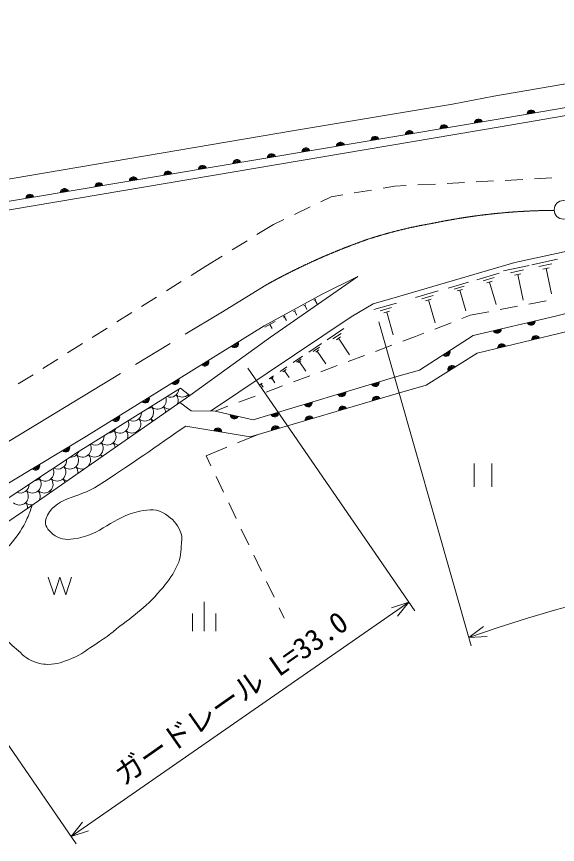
# Model space of a CAD drawing. Units: millimetres, scale not verified. Extents: x 40000 to 680000, y 20000 to 380000.
# Drawn here: x 216451 to 262832, y 248690 to 319676 of the extents above; entities that cross this region are included whole.
import ezdxf
from ezdxf.enums import TextEntityAlignment as Align

# ---------------------------------------------------------------- set-up
doc = ezdxf.new("R2010")
doc.units = ezdxf.units.MM
doc.header["$LTSCALE"] = 1000
doc.linetypes.add('CHAIN', pattern=[18.5, 12, -1.5, 3.5, -1.5])
for name, color, linetype, lineweight in [('M-BGD', 7, 'Continuous', 13), ('M-BMK', 2, 'CHAIN', 13), ('M-BMK-SRVR', 3, 'Continuous', 13), ('M-STR-HTXT', 7, 'Continuous', 13)]:
    doc.layers.add(name, color=color, linetype=linetype, lineweight=lineweight)
doc.styles.add('ＭＳ ゴシック', font='')
doc.styles.get('ＭＳ ゴシック').set_extended_font_data('MS Gothic')

msp = doc.modelspace()

# ---------------------------------------------------------------- linework, layer by layer
at = {"layer": 'M-BGD'}
for p, q in [((250866, 305234), (252364, 305313)), ((253362, 305366), (254860, 305445)), ((255859, 305497), (257357, 305576)), ((258356, 305629), (259853, 305708)), ((260852, 305760), (262350, 305839)), ((245411, 304558), (246891, 304803)), ((247878, 304966), (248861, 305128)), ((248861, 305128), (249867, 305181)), ((242537, 303797), (243442, 304232)), ((243442, 304232), (244425, 304395)), ((240284, 302714), (241636, 303364)), ((237066, 300978), (238478, 301846)), ((238478, 301846), (239382, 302281)), ((234937, 299668), (236215, 300454)), ((232674, 298276), (234085, 299144)), ((260637, 298394), (262827, 298870)), ((231412, 297483), (232674, 298276)), ((258211, 297867), (260401, 298343)), ((261244, 298239), (262339, 298477)), ((261577, 298025), (262125, 298144)), ((255907, 297112), (257829, 297673)), ((258818, 297712), (259913, 297950)), ((259151, 297498), (259699, 297617)), ((259425, 297557), (259901, 295368)), ((261851, 298085), (262327, 295895)), ((229295, 296153), (230566, 296951)), ((245705, 297394), (242651, 295875)), ((253459, 296397), (255219, 296911)), ((256457, 297012), (257419, 297292)), ((256768, 296842), (257248, 296982)), ((257008, 296912), (257569, 294989)), ((250649, 295577), (252597, 296146)), ((253963, 296306), (254843, 296563)), ((254247, 296150), (254688, 296278)), ((254467, 296214), (254981, 294453)), ((227179, 294823), (228449, 295621)), ((242651, 295875), (237680, 293150)), ((241948, 295350), (242123, 295446)), ((242036, 295398), (242228, 295047)), ((251207, 295476), (252181, 295760)), ((251522, 295303), (252009, 295445)), ((251765, 295374), (252334, 293426)), ((241071, 294869), (241247, 294965)), ((241159, 294917), (241351, 294566)), ((247075, 294544), (249023, 295112)), ((247633, 294442), (248607, 294727)), ((257924, 294550), (259397, 294830)), ((260380, 295017), (261853, 295296)), ((225062, 293493), (226332, 294291)), ((239317, 293907), (239493, 294003)), ((239405, 293955), (239597, 293605)), ((240194, 294388), (240370, 294484)), ((240282, 294436), (240474, 294085)), ((247947, 294270), (248434, 294412)), ((248191, 294341), (248759, 292393)), ((254638, 293786), (255347, 294061)), ((255347, 294061), (256941, 294363)), ((237739, 293042), (238616, 293523)), ((238178, 293282), (238370, 292932)), ((252307, 292882), (253706, 293424)), ((222945, 292163), (224215, 292961)), ((243099, 291969), (244529, 292926)), ((243577, 292029), (244292, 292508)), ((250666, 292245), (251375, 292520)), ((243875, 291970), (244233, 292210)), ((244054, 292090), (245012, 290660)), ((249570, 291837), (250666, 292245)), ((220828, 290832), (222098, 291631)), ((241508, 290902), (242602, 291636)), ((241873, 290949), (242420, 291316)), ((242102, 290904), (242375, 291087)), ((247227, 290965), (248633, 291489)), ((240171, 290007), (240984, 290552)), ((242238, 290995), (242972, 289901)), ((244884, 290093), (246290, 290617)), ((218711, 289502), (219982, 290300)), ((239048, 289255), (239624, 289641)), ((240442, 290042), (240849, 290314)), ((240612, 290008), (240815, 290144)), ((240713, 290076), (241258, 289263)), ((242541, 289221), (243947, 289745)), ((216595, 288172), (217865, 288970)), ((239289, 289207), (239577, 289400)), ((239433, 289304), (239819, 288727)), ((237313, 288093), (237524, 288234)), ((238105, 288623), (238483, 288876)), ((238263, 288592), (238451, 288719)), ((238357, 288655), (238610, 288278)), ((240198, 288349), (241604, 288873)), ((237418, 288163), (237595, 287900)), ((237855, 287478), (239261, 288001)), ((235512, 286606), (236918, 287129)), ((233479, 285849), (234575, 286257)), ((235402, 283125), (237178, 283849)), ((232700, 282024), (234476, 282748)), ((233123, 281144), (232700, 282024)), ((255702, 281360), (255702, 279360)), ((257202, 281360), (257202, 279360)), ((234206, 278891), (233556, 280243)), ((235290, 276638), (234640, 277990)), ((236373, 274385), (235723, 275737)), ((237457, 272132), (236807, 273484)), ((219176, 271595), (219676, 270095)), ((219676, 270095), (220176, 271595)), ((220176, 271595), (220676, 270095)), ((220676, 270095), (221176, 271595)), ((238540, 269879), (237890, 271231)), ((232545, 269479), (232545, 266979)), ((231545, 268479), (231545, 266979)), ((233545, 268479), (233545, 266979)), ((239397, 268098), (238974, 268978))]:
    msp.add_line(p, q, dxfattribs=at)
for points in [[(450337, 320999), (446182, 321921), (436665, 323726), (421166, 326055), (408077, 327237), (400564, 327692), (391266, 328028), (379353, 328025), (371833, 327959), (361464, 327563), (348410, 326613), (335071, 325153), (322834, 323444), (300605, 319973), (283771, 317367), (271209, 315210), (257368, 312838), (253830, 312164), (240297, 309900), (188987, 301195)], [(450222, 319309), (445827, 320291), (436386, 322115), (423376, 324168), (407940, 325460), (400304, 326003), (391239, 326362), (379213, 326375), (371909, 326255), (361569, 325784), (348585, 324839), (335253, 323176), (323139, 321421), (284086, 315397), (257745, 310877), (189278, 299386)], [(189304, 298623), (257925, 310210), (284745, 314812)], [(233479, 285849), (236751, 285090), (249062, 288802), (251012, 289366), (255592, 292325), (262668, 293993), (275559, 297267), (289075, 297636), (290584, 297709), (293883, 298210), (298154, 300533), (324682, 305198), (335161, 306827), (346727, 308283), (366746, 309919), (380047, 310245), (393666, 310182)], [(393814, 308662), (380065, 308711), (371323, 308507), (366920, 308243), (359661, 307780), (346979, 306710), (334735, 305189), (324938, 303731), (313379, 301758), (298436, 299032), (294354, 296812), (290729, 296261), (288948, 295969), (275820, 295571), (273812, 295224), (263074, 292519), (255935, 290821), (251575, 288080), (249475, 287463), (236472, 283642), (230954, 284563)], [(233071, 285853), (245136, 293935), (247027, 295055), (249306, 295706), (259191, 298591), (266980, 300285), (275701, 301385), (286962, 302232), (297942, 303184)], [(231297, 287174), (238226, 292179), (245705, 297394)], [(204950, 272939), (213775, 278490), (222456, 283705), (237680, 293150)], [(186536, 255894), (197742, 266419), (209231, 274102), (221742, 282366), (230513, 287801)], [(230513, 287801), (231297, 287174), (217668, 277706), (206571, 270157), (200157, 265709), (189465, 257653), (186536, 255894)], [(233479, 285849), (231422, 285870), (230449, 286586)]]:
    msp.add_lwpolyline(points, dxfattribs=at)
for centre, radius, start, end in [((260576, 311308), 354, 18.53403, 180.9392), ((260576, 311308), 283, 20.75807, 178.71517), ((260576, 311308), 212, 24.50439, 174.96884), ((260576, 311308), 142, 32.21612, 167.25711), ((260576, 311308), 100, 42.53378, 156.93945), ((253107, 310044), 354, 18.32543, 180.73061), ((253107, 310044), 283, 20.54947, 178.50657), ((253107, 310044), 212, 24.2958, 174.76025), ((256065, 310541), 354, 18.32543, 180.73061), ((256065, 310541), 283, 20.54947, 178.50657), ((256065, 310541), 212, 24.2958, 174.76025), ((256065, 310541), 142, 32.00753, 167.04852), ((256065, 310541), 100, 42.32519, 156.73085), ((250148, 309547), 354, 18.32543, 180.73061), ((250148, 309547), 283, 20.54947, 178.50657), ((250148, 309547), 212, 24.2958, 174.76025), ((250148, 309547), 142, 32.00753, 167.04852), ((250148, 309547), 100, 42.32519, 156.73085), ((253107, 310044), 142, 32.00753, 167.04852), ((253107, 310044), 100, 42.32519, 156.73085), ((244231, 308554), 354, 18.32543, 180.73061), ((244231, 308554), 283, 20.54947, 178.50657), ((247189, 309051), 354, 18.32543, 180.73061), ((247189, 309051), 283, 20.54947, 178.50657), ((247189, 309051), 212, 24.2958, 174.76025), ((247189, 309051), 142, 32.00753, 167.04852), ((247189, 309051), 100, 42.32519, 156.73085), ((241272, 308058), 354, 18.32543, 180.73061), ((241272, 308058), 283, 20.54947, 178.50657), ((241272, 308058), 212, 24.2958, 174.76025), ((241272, 308058), 142, 32.00753, 167.04852), ((241272, 308058), 100, 42.32519, 156.73085), ((244231, 308554), 212, 24.2958, 174.76025), ((244231, 308554), 142, 32.00753, 167.04852), ((244231, 308554), 100, 42.32519, 156.73085), ((235355, 307064), 354, 18.32543, 180.73061), ((238313, 307561), 354, 18.32543, 180.73061), ((238313, 307561), 283, 20.54947, 178.50657), ((238313, 307561), 212, 24.2958, 174.76025), ((238313, 307561), 142, 32.00753, 167.04852), ((238313, 307561), 100, 42.32519, 156.73085), ((232396, 306568), 354, 18.32543, 180.73061), ((232396, 306568), 283, 20.54947, 178.50657), ((232396, 306568), 212, 24.2958, 174.76025), ((232396, 306568), 142, 32.00753, 167.04852), ((232396, 306568), 100, 42.32519, 156.73085), ((235355, 307064), 283, 20.54947, 178.50657), ((235355, 307064), 212, 24.2958, 174.76025), ((235355, 307064), 142, 32.00753, 167.04852), ((235355, 307064), 100, 42.32519, 156.73085), ((229438, 306071), 354, 18.32543, 180.73061), ((229438, 306071), 283, 20.54947, 178.50657), ((229438, 306071), 212, 24.2958, 174.76025), ((229438, 306071), 142, 32.00753, 167.04852), ((229438, 306071), 100, 42.32519, 156.73085), ((223520, 305078), 354, 18.32543, 180.73061), ((223520, 305078), 283, 20.54947, 178.50657), ((223520, 305078), 212, 24.2958, 174.76025), ((226479, 305575), 354, 18.32543, 180.73061), ((226479, 305575), 283, 20.54947, 178.50657), ((226479, 305575), 212, 24.2958, 174.76025), ((226479, 305575), 142, 32.00753, 167.04852), ((226479, 305575), 100, 42.32519, 156.73085), ((220562, 304581), 354, 18.32543, 180.73061), ((220562, 304581), 283, 20.54947, 178.50657), ((220562, 304581), 212, 24.2958, 174.76025), ((220562, 304581), 142, 32.00753, 167.04852), ((220562, 304581), 100, 42.32519, 156.73085), ((223520, 305078), 142, 32.00753, 167.04852), ((223520, 305078), 100, 42.32519, 156.73085), ((217603, 304085), 354, 18.32543, 180.73061), ((217603, 304085), 283, 20.54947, 178.50657), ((217603, 304085), 212, 24.2958, 174.76025), ((217603, 304085), 142, 32.00753, 167.04852), ((217603, 304085), 100, 42.32519, 156.73085), ((260577, 293556), 354, 202.06365, 4.46883), ((260577, 293556), 283, 204.28769, 2.24479), ((260577, 293556), 212, 208.03401, 358.49846), ((260577, 293556), 142, 215.74574, 350.78673), ((260577, 293556), 100, 226.0634, 340.46907), ((257658, 292867), 354, 202.06365, 4.46883), ((257658, 292867), 283, 204.28769, 2.24479), ((257658, 292867), 212, 208.03401, 358.49846), ((257658, 292867), 142, 215.74574, 350.78673), ((257658, 292867), 100, 226.0634, 340.46907), ((235138, 291637), 354, 220.61165, 23.01683), ((260976, 291964), 354, 22.17726, 184.58244), ((260976, 291964), 283, 24.4013, 182.3584), ((260976, 291964), 212, 28.14762, 178.61207), ((260976, 291964), 142, 35.85935, 170.90034), ((260976, 291964), 100, 46.17701, 160.58268), ((235138, 291637), 283, 222.83569, 20.79279), ((235138, 291637), 212, 226.58201, 17.04646), ((235138, 291637), 142, 234.29374, 9.33473), ((235138, 291637), 100, 244.61141, 359.01707), ((258058, 291270), 354, 22.17726, 184.58244), ((258058, 291270), 283, 24.4013, 182.3584), ((258058, 291270), 212, 28.14762, 178.61207), ((258058, 291270), 142, 35.85935, 170.90034), ((258058, 291270), 100, 46.17701, 160.58268), ((253273, 290891), 354, 221.66314, 24.06831), ((253273, 290891), 283, 223.88717, 21.84428), ((253273, 290891), 212, 227.6335, 18.09795), ((253273, 290891), 142, 235.34523, 10.38622), ((253273, 290891), 100, 245.66289, 0.06856), ((232589, 290055), 354, 220.61165, 23.01683), ((232589, 290055), 283, 222.83569, 20.79279), ((232589, 290055), 212, 226.58201, 17.04646), ((232589, 290055), 142, 234.29374, 9.33473), ((232589, 290055), 100, 244.61141, 359.01707), ((253784, 289405), 354, 40.94349, 203.34867), ((253784, 289405), 283, 43.16753, 201.12463), ((253784, 289405), 212, 46.91386, 197.3783), ((253784, 289405), 142, 54.62559, 189.66657), ((253784, 289405), 100, 64.94325, 179.34891), ((230039, 288474), 354, 220.61165, 23.01683), ((230039, 288474), 283, 222.83569, 20.79279), ((230039, 288474), 212, 226.58201, 17.04646), ((230039, 288474), 142, 234.29374, 9.33473), ((230039, 288474), 100, 244.61141, 359.01707), ((247200, 288297), 354, 205.57687, 7.98205), ((247200, 288297), 283, 207.80091, 5.75801), ((247200, 288297), 212, 211.54724, 2.01169), ((247200, 288297), 142, 219.25897, 354.29996), ((247200, 288297), 100, 229.57663, 343.98229), ((229628, 287795), 752, 249.61639, 353.95187), ((227490, 286892), 354, 220.61165, 23.01683), ((227490, 286892), 283, 222.83569, 20.79279), ((227490, 286892), 212, 226.58201, 17.04646), ((227490, 286892), 142, 234.29374, 9.33473), ((227490, 286892), 100, 244.61141, 359.01707), ((228535, 286768), 752, 227.15416, 19.17563), ((230654, 287798), 752, 227.15416, 314.81474), ((229561, 286771), 752, 333.5222, 39.25442), ((230586, 286774), 752, 28.94721, 39.25442), ((231680, 287801), 752, 227.15416, 237.97897), ((244327, 287431), 354, 205.57687, 7.98205), ((244327, 287431), 283, 207.80091, 5.75801), ((244327, 287431), 212, 211.54724, 2.01169), ((244327, 287431), 142, 219.25897, 354.29996), ((244327, 287431), 100, 229.57663, 343.98229), ((247306, 286769), 354, 25.17524, 187.58042), ((247306, 286769), 283, 27.39928, 185.35638), ((247306, 286769), 212, 31.14561, 181.61006), ((247306, 286769), 142, 38.85734, 173.89833), ((247306, 286769), 100, 49.175, 163.58066), ((227441, 285741), 752, 227.15416, 39.25442), ((227509, 286765), 752, 280.76135, 322.80691), ((228467, 285744), 752, 358.99571, 39.25442), ((229561, 286771), 752, 227.15416, 276.05536), ((241455, 286565), 354, 205.57687, 7.98205), ((241455, 286565), 283, 207.80091, 5.75801), ((241455, 286565), 212, 211.54724, 2.01169), ((241455, 286565), 142, 219.25897, 354.29996), ((241455, 286565), 100, 229.57663, 343.98229), ((244428, 285923), 354, 25.17524, 187.58042), ((244428, 285923), 283, 27.39928, 185.35638), ((244428, 285923), 212, 31.14561, 181.61006), ((224941, 285311), 354, 220.61165, 23.01683), ((224941, 285311), 283, 222.83569, 20.79279), ((224941, 285311), 212, 226.58201, 17.04646), ((226415, 285738), 752, 244.35715, 359.21111), ((235127, 285522), 354, 175.74294, 338.14811), ((235127, 285522), 283, 177.96698, 335.92408), ((235127, 285522), 212, 181.7133, 332.17775), ((235127, 285522), 142, 189.42503, 324.46602), ((235127, 285522), 100, 199.74269, 314.14836), ((238583, 285699), 354, 205.57687, 7.98205), ((238583, 285699), 283, 207.80091, 5.75801), ((238583, 285699), 212, 211.54724, 2.01169), ((238583, 285699), 142, 219.25897, 354.29996), ((238583, 285699), 100, 229.57663, 343.98229), ((241550, 285078), 354, 25.17524, 187.58042), ((244428, 285923), 142, 38.85734, 173.89833), ((244428, 285923), 100, 49.175, 163.58066), ((225322, 284711), 752, 227.15416, 23.54469), ((224941, 285311), 142, 234.29374, 9.33473), ((224941, 285311), 100, 244.61141, 359.01707), ((226348, 284714), 752, 227.15416, 39.25442), ((227374, 284717), 752, 17.75992, 39.25442), ((228467, 285744), 752, 227.15416, 250.58186), ((241550, 285078), 283, 27.39928, 185.35638), ((241550, 285078), 212, 31.14561, 181.61006), ((241550, 285078), 142, 38.85734, 173.89833), ((241550, 285078), 100, 49.175, 163.58066), ((224229, 283684), 752, 227.15416, 39.25442), ((224296, 284708), 752, 270.92825, 332.64001), ((225254, 283687), 752, 343.89892, 39.25442), ((226280, 283690), 752, 34.74025, 39.25442), ((227374, 284717), 752, 227.15416, 231.81764), ((233704, 284049), 354, 359.32442, 161.72959), ((233704, 284049), 283, 1.54845, 159.50555), ((233704, 284049), 212, 5.29478, 155.75923), ((233704, 284049), 142, 13.00651, 148.0475), ((233704, 284049), 100, 23.32417, 137.72984), ((238671, 284232), 354, 25.17524, 187.58042), ((238671, 284232), 283, 27.39928, 185.35638), ((238671, 284232), 212, 31.14561, 181.61006), ((238671, 284232), 142, 38.85734, 173.89833), ((238671, 284232), 100, 49.175, 163.58066), ((223203, 283681), 752, 239.39061, 4.17765), ((220659, 282689), 354, 219.79536, 22.20054), ((220659, 282689), 283, 222.0194, 19.9765), ((220659, 282689), 212, 225.76573, 16.23017), ((220659, 282689), 142, 233.47745, 8.51844), ((220659, 282689), 100, 243.79512, 358.20078), ((222109, 282654), 752, 227.15416, 27.86591), ((223135, 282657), 752, 227.15416, 39.25442), ((224161, 282660), 752, 5.84648, 39.25442), ((225254, 283687), 752, 227.15416, 265.67865), ((221016, 281627), 752, 227.15416, 39.25442), ((221083, 282651), 752, 266.4771, 340.2036), ((222042, 281630), 752, 319.54687, 39.25442), ((223068, 281633), 752, 23.72379, 39.25442), ((224161, 282660), 752, 227.15416, 243.73108), ((218088, 281144), 354, 219.79536, 22.20054), ((218088, 281144), 283, 222.0194, 19.9765), ((218088, 281144), 212, 225.76573, 16.23017), ((218088, 281144), 142, 233.47745, 8.51844), ((218088, 281144), 100, 243.79512, 358.20078), ((219990, 281624), 752, 240.88169, 6.00876), ((218897, 280597), 752, 227.15416, 26.4054), ((219923, 280600), 752, 227.15416, 39.25442), ((220948, 280603), 752, 352.33434, 39.25442), ((222042, 281630), 752, 227.15416, 290.0307), ((217803, 279570), 752, 227.15416, 39.25442), ((217871, 280594), 752, 274.03184, 332.85862), ((218829, 279573), 752, 227.15416, 39.25442), ((219855, 279576), 752, 12.2693, 39.25442), ((220948, 280603), 752, 227.15416, 257.24322), ((216710, 278543), 752, 227.15416, 39.25442), ((216777, 279567), 752, 245.6464, 1.24405), ((217736, 278546), 752, 334.78265, 39.25442), ((218762, 278549), 752, 29.56815, 39.25442), ((219855, 279576), 752, 227.15416, 237.30826), ((216642, 277519), 752, 0.05534, 39.25442), ((217736, 278546), 752, 227.15416, 274.79492)]:
    msp.add_arc(centre, radius, start, end, dxfattribs=at)
for points, knots in [([(201148, 250218), (200424, 251012), (200212, 251233), (199670, 251931), (199275, 252440), (198897, 252653), (198699, 253267), (198553, 253720), (198484, 254011), (198570, 254480), (198627, 254793), (198791, 254930), (198988, 255181), (199442, 255758), (199782, 256009), (200314, 256517), (201369, 257525), (201977, 258071), (203057, 259052), (204242, 260129), (204854, 260795), (206109, 261790), (207296, 262732), (208042, 263153), (209322, 263963), (210987, 265015), (211881, 265728), (213725, 266418), (214163, 266582), (214448, 266660), (214910, 266587), (215549, 266487), (215731, 266000), (216246, 265610), (216822, 265174), (217043, 264763), (217704, 264471), (218232, 264237), (218566, 264127), (219144, 264132), (219962, 264139), (220421, 264325), (221176, 264640), (222093, 265022), (222532, 265396), (223357, 265949), (223904, 266316), (224221, 266510), (224732, 266926), (226366, 268259), (227423, 268881), (228796, 270482), (229399, 271185), (229726, 271606), (230150, 272429), (230492, 273093), (230521, 273548), (230574, 274292), (230609, 274788), (230691, 275108), (230489, 275562), (230185, 276247), (229835, 276574), (229219, 277001), (228508, 277495), (227867, 277420), (227018, 277255), (224660, 276799), (223727, 275186), (221345, 274885), (220637, 274795), (220123, 274860), (219567, 275308), (219141, 275652), (218803, 276072), (218974, 276578), (219627, 278504), (221719, 278317), (223462, 279457), (226426, 281395), (227355, 282063), (230954, 284563)], [0, 0, 0, 0, 1, 1, 1, 2, 2, 2, 3, 3, 3, 4, 4, 4, 5, 5, 5, 6, 6, 6, 7, 7, 7, 8, 8, 8, 9, 9, 9, 10, 10, 10, 11, 11, 11, 12, 12, 12, 13, 13, 13, 14, 14, 14, 15, 15, 15, 16, 16, 16, 17, 17, 17, 18, 18, 18, 19, 19, 19, 20, 20, 20, 21, 21, 21, 22, 22, 22, 23, 23, 23, 24, 24, 24, 25, 25, 25, 26, 26, 26, 27, 27, 27, 27]), ([(183838, 249400), (184384, 249056), (184819, 248690), (185446, 248892), (185812, 249010), (185930, 249247), (186262, 249440), (186631, 249655), (186845, 249779), (187254, 249900), (187634, 250012), (187874, 249944), (188256, 250046), (188587, 250134), (188747, 250255), (189061, 250390), (189297, 250492), (189419, 250579), (189666, 250651), (190027, 250758), (190247, 250743), (190611, 250839), (191703, 251130), (192368, 251247), (193320, 251855), (194701, 252736), (195024, 253763), (196199, 254903), (196862, 255547), (197321, 255810), (198029, 256404), (199803, 257891), (200829, 258688), (202549, 260237), (203539, 261129), (204110, 261614), (205023, 262584), (205577, 263172), (205704, 263681), (206339, 264181), (207144, 264816), (207811, 264805), (208751, 265215), (209805, 265676), (210454, 265823), (211439, 266418), (212550, 267089), (213338, 267344), (214123, 268378), (214445, 268803), (214560, 269111), (214656, 269635), (214765, 270231), (214621, 270582), (214650, 271187), (214694, 272107), (214571, 272674), (214910, 273530), (215113, 274041), (215633, 274021), (215971, 274455), (216597, 275260), (216953, 275730), (217366, 276663), (217557, 277096), (217633, 277265), (217799, 277797)], [0, 0, 0, 0, 1, 1, 1, 2, 2, 2, 3, 3, 3, 4, 4, 4, 5, 5, 5, 6, 6, 6, 7, 7, 7, 8, 8, 8, 9, 9, 9, 10, 10, 10, 11, 11, 11, 12, 12, 12, 13, 13, 13, 14, 14, 14, 15, 15, 15, 16, 16, 16, 17, 17, 17, 18, 18, 18, 19, 19, 19, 20, 20, 20, 21, 21, 21, 22, 22, 22, 22])]:
    msp.add_open_spline(points, degree=3, knots=knots, dxfattribs=at)
at = {"layer": 'M-BMK'}
msp.add_lwpolyline([(190734, 267539), (215092, 282839), (233973, 294284), (237824, 296649)], dxfattribs=at)
for centre, radius, start, end in [((262917, 250136), 52924, 90.39257, 101.86062), ((258443, 264261), 38209, 99.64793, 108.10197), ((265095, 247650), 56077, 109.28804, 119.09844)]:
    msp.add_arc(centre, radius, start, end, dxfattribs=at)
at = {"layer": 'M-BMK-SRVR'}
msp.add_circle((263353, 303104), 800, dxfattribs=at)
at = {"layer": 'M-STR-HTXT'}
for p, q in [((247505, 293497), (255440, 265727)), ((236282, 289536), (250610, 268723)), ((205307, 272362), (221573, 248734)), ((221141, 249361), (250092, 269474)), ((250092, 269474), (248604, 268988)), ((250092, 269474), (249117, 268249)), ((255237, 266436), (256500, 267363)), ((255237, 266436), (256801, 266514)), ((221141, 249361), (222116, 250587)), ((221141, 249361), (222630, 249848))]:
    msp.add_line(p, q, dxfattribs=at)
msp.add_arc((294248, 156607), 116552, 88.81818, 109.55501, dxfattribs=at)

# ---------------------------------------------------------------- texts
at = {"layer": 'M-STR-HTXT', "style": 'ＭＳ ゴシック'}
msp.add_text('ガードレール L=33.0', height=1833, rotation=35.03, dxfattribs=at).set_placement((234827, 261244), align=Align.MIDDLE_CENTER)

doc.saveas('drawing.dxf')
